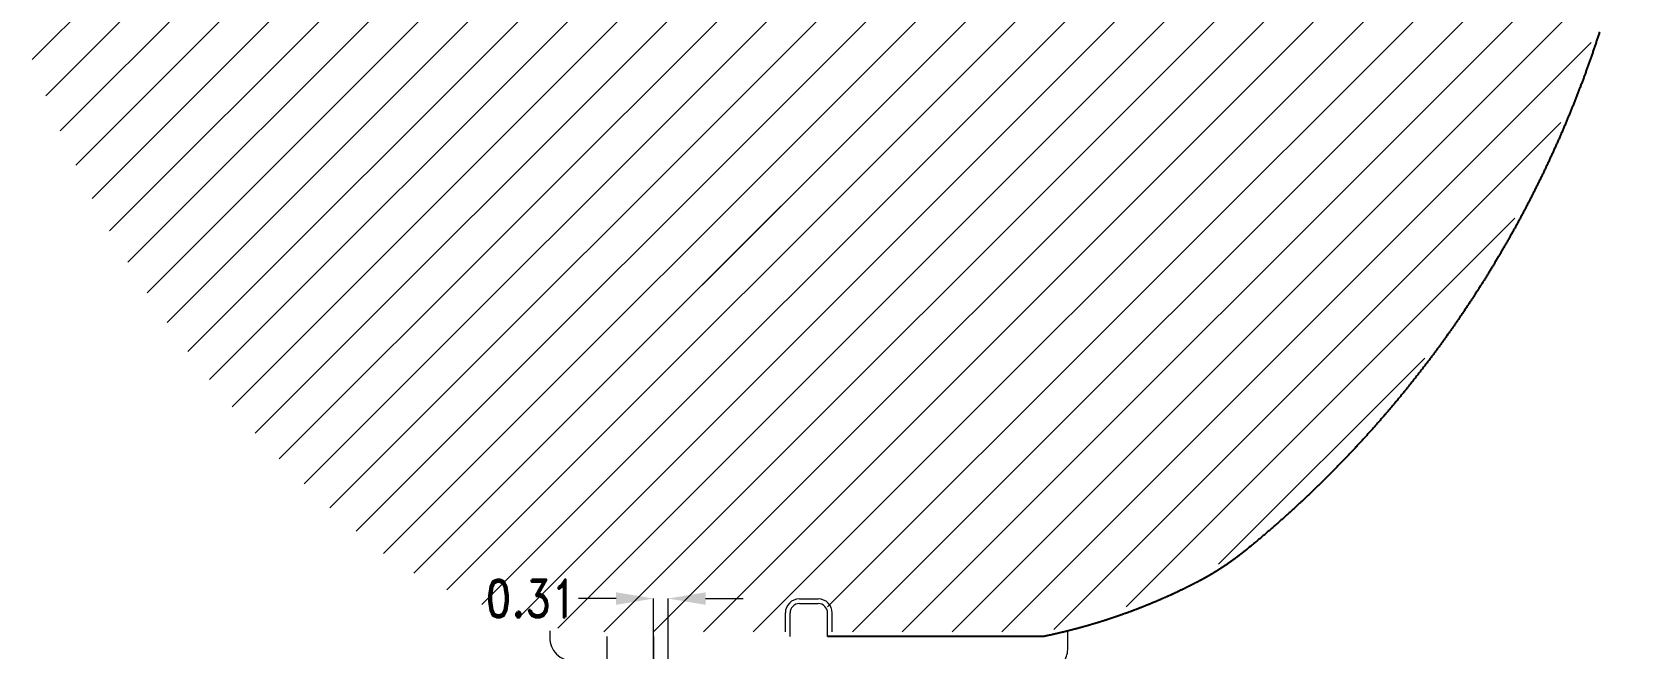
# Model space of a CAD drawing. Header units: millimetres. Extents: x 1292 to 2149, y -137 to 277.
# Drawn here: x 1407.67 to 1442.12, y 211.41 to 224.56 of the extents above; entities that cross this region are included whole.
import ezdxf

# ---------------------------------------------------------------- set-up
doc = ezdxf.new("R2010")
doc.units = ezdxf.units.MM
doc.header["$LTSCALE"] = 0.5
doc.layers.get('0').update_dxf_attribs({"lineweight": 5})
doc.layers.get('Defpoints').update_dxf_attribs({"lineweight": 5})
for name, color, linetype, lineweight in [('DIM', 3, 'Continuous', 5), ('FPC', 50, 'Continuous', 5), ('POL', 2, 'Continuous', 5)]:
    doc.layers.add(name, color=color, linetype=linetype, lineweight=lineweight)
doc.layers.add('TFT_line.drawing', color=250, linetype='Continuous')
doc.styles.add('RD', font='ROMAND.shx', dxfattribs={"width": 0.8})
doc.dimstyles.new('DIM', dxfattribs={"dimtxt": 0.8, "dimasz": 0.8, "dimexe": 0, "dimexo": 0.5, "dimgap": 0.11, "dimtad": 0, "dimzin": 1, "dimdsep": 46, "dimtxsty": 'RD', "dimcen": 0, "dimclrd": 256, "dimclre": 256, "dimclrt": 256, "dimadec": 0, "dimazin": 0, "dimtm": 1e-09, "dimtfac": 1, "dimtofl": 0, "dimtmove": 0, "dimatfit": 3, "dimfxl": 1, "dimlwe": -1, "dimarcsym": 0})

# ---------------------------------------------------------------- blocks, each defined once
blk = doc.blocks.new('*D20')
at = {"layer": 'Defpoints', "color": 0, "lineweight": 5, "ltscale": 0.5, "transparency": 16777216}
for p in [(1420.917, 212.483), (1420.917, 209.325), (1421.226, 209.325)]:
    blk.add_point(p, dxfattribs=at)
at = {"layer": 'POL', "lineweight": 5, "ltscale": 0.5, "transparency": 16777216}
for p, q in [((1420.117, 212.483), (1419.317, 212.483)), ((1420.917, 209.825), (1420.917, 212.483)), ((1421.226, 209.825), (1421.226, 212.483)), ((1422.026, 212.483), (1422.826, 212.483))]:
    blk.add_line(p, q, dxfattribs=at)
for points in [[(1420.117, 212.617), (1420.117, 212.35), (1420.917, 212.483)], [(1422.026, 212.617), (1422.026, 212.35), (1421.226, 212.483)]]:
    blk.add_solid(points, dxfattribs=at)
at = {"layer": 'POL', "lineweight": 5, "ltscale": 0.5, "transparency": 16777216, "insert": (1418.308, 212.483), "char_height": 0.8, "attachment_point": 5, "style": 'RD'}
blk.add_mtext('0.31', dxfattribs=at)

msp = doc.modelspace()

# ---------------------------------------------------------------- linework, layer by layer
at = {"color": 32, "lineweight": 5}
for p, q in [((1419.918, 211.676), (1419.918, 208.109)), ((1420.917, 211.676), (1420.917, 208.109))]:
    msp.add_line(p, q, dxfattribs=at)
at = {"layer": 'DIM', "color": 8}
for p, q in [((1407.668, 223.983), (1431.69, 248.005)), ((1407.956, 223.21), (1432.404, 247.658)), ((1408.266, 222.459), (1433.092, 247.285)), ((1408.596, 221.729), (1433.755, 246.888)), ((1408.947, 221.02), (1434.394, 246.466)), ((1409.318, 220.33), (1435.01, 246.021)), ((1409.708, 219.659), (1435.603, 245.553)), ((1410.116, 219.006), (1436.173, 245.063)), ((1410.542, 218.372), (1436.721, 244.55)), ((1410.986, 217.755), (1437.247, 244.016)), ((1411.448, 217.156), (1437.75, 243.458)), ((1411.927, 216.575), (1438.231, 242.879)), ((1412.423, 216.01), (1438.69, 242.276)), ((1412.936, 215.462), (1439.125, 241.651)), ((1413.466, 214.932), (1439.536, 241.002)), ((1414.013, 214.418), (1439.924, 240.329)), ((1414.577, 213.922), (1440.286, 239.63)), ((1415.161, 213.445), (1440.622, 238.906)), ((1415.803, 213.026), (1440.93, 238.153)), ((1416.508, 212.67), (1441.21, 237.372)), ((1419.211, 216.434), (1439.478, 236.701)), ((1417.254, 212.355), (1441.457, 236.559)), ((1418.041, 212.082), (1441.672, 235.713)), ((1418.873, 211.853), (1441.849, 234.83)), ((1419.856, 211.776), (1441.986, 233.906)), ((1420.917, 211.776), (1442.077, 232.936)), ((1421.978, 211.776), (1442.116, 231.915)), ((1423.038, 211.776), (1442.098, 230.836)), ((1424.629, 212.306), (1442.026, 229.703)), ((1425.16, 211.776), (1441.888, 228.505)), ((1426.22, 211.776), (1441.673, 227.228)), ((1427.281, 211.776), (1441.358, 225.853)), ((1428.342, 211.776), (1440.91, 224.344)), ((1429.449, 211.823), (1440.266, 222.64))]:
    msp.add_line(p, q, dxfattribs=at)
at = {"layer": 'DIM', "color": 8, "linetype": 'Continuous'}
for p, q in [((1430.997, 212.31), (1439.283, 220.596)), ((1432.962, 213.214), (1437.362, 217.614)), ((1424.027, 212.476), (1424.427, 212.476)), ((1423.727, 211.776), (1423.727, 212.176)), ((1424.727, 211.776), (1424.727, 212.176))]:
    msp.add_line(p, q, dxfattribs=at)
at = {"layer": 'DIM', "color": 0, "linetype": 'Continuous'}
for p, q in [((1424.027, 212.376), (1424.427, 212.376)), ((1423.827, 211.676), (1423.827, 212.176)), ((1424.627, 211.676), (1424.627, 212.176))]:
    msp.add_line(p, q, dxfattribs=at)
at = {"layer": 'DIM', "color": 8, "linetype": 'Continuous'}
for centre, start, end in [((1424.027, 212.176), 90, 180), ((1424.427, 212.176), 0, 90)]:
    msp.add_arc(centre, 0.3, start, end, dxfattribs=at)
at = {"layer": 'DIM', "color": 0, "linetype": 'Continuous'}
for centre, start, end in [((1424.027, 212.176), 90, 180), ((1424.427, 212.176), 0, 90)]:
    msp.add_arc(centre, 0.2, start, end, dxfattribs=at)
at = {"layer": 'FPC', "color": 2, "lineweight": 5}
for points in [[(1418.702, 211.792), (1418.702, 211.652, 0.414214), (1419.202, 211.152), (1419.508, 211.152, -0.198912), (1419.861, 211.005), (1421.139, 209.728, -0.198912), (1421.226, 209.516), (1421.226, 209.134, -0.414214), (1420.726, 208.634), (1419.219, 208.634, 0.414214), (1418.219, 207.634)], [(1432.236, 184.287), (1432.236, 193.487, -0.414214), (1434.236, 195.487), (1438.936, 195.487, 0.414214), (1439.436, 195.987), (1439.436, 201.387, 0.414214), (1438.936, 201.887), (1434.236, 201.887, -0.414214), (1432.236, 203.887), (1432.236, 207.634, 0.414214), (1431.236, 208.634), (1429.753, 208.632, -0.414485), (1429.252, 209.132), (1429.252, 210.541, -0.261969), (1429.493, 210.968, 0.121498), (1429.675, 211.152, 0.136138), (1429.752, 211.43), (1429.752, 211.792)]]:
    msp.add_lwpolyline(points, format="xyb", dxfattribs=at)
at = {"layer": 'TFT_line.drawing', "color": 0}
msp.add_lwpolyline([(1441.09, 224.575), (1441.084, 224.555), (1441.078, 224.536), (1441.072, 224.517), (1441.065, 224.497), (1441.059, 224.478), (1441.053, 224.458), (1441.046, 224.439), (1441.04, 224.42), (1441.034, 224.4), (1441.027, 224.381), (1441.021, 224.362), (1441.014, 224.342), (1441.008, 224.323), (1441.002, 224.304), (1440.995, 224.285), (1440.989, 224.265), (1440.982, 224.246), (1440.976, 224.227), (1440.969, 224.207), (1440.963, 224.188), (1440.949, 224.15), (1440.943, 224.13), (1440.936, 224.111), (1440.93, 224.092), (1440.923, 224.073), (1440.916, 224.053), (1440.91, 224.034), (1440.903, 224.015), (1440.896, 223.996), (1440.889, 223.976), (1440.883, 223.957), (1440.876, 223.938), (1440.869, 223.919), (1440.862, 223.9), (1440.856, 223.88), (1440.849, 223.861), (1440.842, 223.842), (1440.835, 223.823), (1440.828, 223.804), (1440.821, 223.785), (1440.814, 223.765), (1440.807, 223.746), (1440.8, 223.727), (1440.794, 223.708), (1440.787, 223.689), (1440.78, 223.67), (1440.773, 223.651), (1440.766, 223.632), (1440.758, 223.613), (1440.751, 223.593), (1440.744, 223.574), (1440.737, 223.555), (1440.73, 223.536), (1440.723, 223.517), (1440.716, 223.498), (1440.709, 223.479), (1440.702, 223.46), (1440.694, 223.441), (1440.687, 223.422), (1440.68, 223.403), (1440.673, 223.384), (1440.665, 223.365), (1440.658, 223.346), (1440.651, 223.327), (1440.643, 223.308), (1440.636, 223.289), (1440.629, 223.27), (1440.621, 223.251), (1440.614, 223.232), (1440.607, 223.213), (1440.599, 223.194), (1440.592, 223.175), (1440.584, 223.156), (1440.577, 223.137), (1440.57, 223.118), (1440.562, 223.099), (1440.555, 223.08), (1440.547, 223.061), (1440.539, 223.042), (1440.532, 223.023), (1440.524, 223.005), (1440.517, 222.986), (1440.509, 222.967), (1440.502, 222.948), (1440.494, 222.929), (1440.486, 222.91), (1440.479, 222.891), (1440.471, 222.872), (1440.463, 222.854), (1440.455, 222.835), (1440.448, 222.816), (1440.44, 222.797), (1440.432, 222.778), (1440.424, 222.759), (1440.417, 222.741), (1440.409, 222.722), (1440.401, 222.703), (1440.393, 222.684), (1440.385, 222.666), (1440.377, 222.647), (1440.37, 222.628), (1440.362, 222.609), (1440.354, 222.59), (1440.346, 222.572), (1440.338, 222.553), (1440.33, 222.534), (1440.322, 222.516), (1440.314, 222.497), (1440.306, 222.478), (1440.298, 222.459), (1440.29, 222.441), (1440.282, 222.422), (1440.274, 222.403), (1440.265, 222.385), (1440.257, 222.366), (1440.249, 222.347), (1440.241, 222.329), (1440.233, 222.31), (1440.225, 222.291), (1440.216, 222.273), (1440.208, 222.254), (1440.2, 222.236), (1440.192, 222.217), (1440.183, 222.198), (1440.175, 222.18), (1440.167, 222.161), (1440.159, 222.143), (1440.15, 222.124), (1440.142, 222.105), (1440.134, 222.087), (1440.125, 222.068), (1440.117, 222.05), (1440.108, 222.031), (1440.1, 222.013), (1440.091, 221.994), (1440.083, 221.976), (1440.075, 221.957), (1440.066, 221.939), (1440.058, 221.92), (1440.049, 221.902), (1440.04, 221.883), (1440.032, 221.865), (1440.023, 221.846), (1440.015, 221.828), (1440.006, 221.809), (1439.998, 221.791), (1439.989, 221.772), (1439.98, 221.754), (1439.972, 221.736), (1439.963, 221.717), (1439.954, 221.699), (1439.946, 221.68), (1439.937, 221.662), (1439.928, 221.644), (1439.919, 221.625), (1439.911, 221.607), (1439.902, 221.588), (1439.893, 221.57), (1439.884, 221.552), (1439.875, 221.534), (1439.866, 221.515), (1439.857, 221.497), (1439.849, 221.478), (1439.84, 221.46), (1439.831, 221.442), (1439.822, 221.424), (1439.813, 221.405), (1439.804, 221.387), (1439.795, 221.369), (1439.786, 221.351), (1439.777, 221.332), (1439.768, 221.314), (1439.759, 221.296), (1439.75, 221.278), (1439.741, 221.259), (1439.732, 221.241), (1439.722, 221.223), (1439.713, 221.205), (1439.704, 221.187), (1439.695, 221.168), (1439.686, 221.15), (1439.677, 221.132), (1439.668, 221.114), (1439.658, 221.096), (1439.649, 221.078), (1439.64, 221.059), (1439.631, 221.041), (1439.621, 221.023), (1439.612, 221.005), (1439.603, 220.987), (1439.593, 220.969), (1439.584, 220.951), (1439.575, 220.933), (1439.565, 220.915), (1439.556, 220.897), (1439.546, 220.879), (1439.537, 220.86), (1439.528, 220.842), (1439.518, 220.824), (1439.509, 220.806), (1439.499, 220.788), (1439.49, 220.77), (1439.48, 220.752), (1439.471, 220.734), (1439.461, 220.716), (1439.452, 220.698), (1439.442, 220.68), (1439.432, 220.663), (1439.423, 220.644), (1439.413, 220.627), (1439.403, 220.609), (1439.394, 220.591), (1439.384, 220.573), (1439.374, 220.555), (1439.365, 220.537), (1439.355, 220.519), (1439.345, 220.501), (1439.336, 220.483), (1439.326, 220.465), (1439.316, 220.448), (1439.306, 220.43), (1439.296, 220.412), (1439.287, 220.394), (1439.277, 220.376), (1439.267, 220.359), (1439.257, 220.341), (1439.247, 220.323), (1439.237, 220.305), (1439.227, 220.287), (1439.217, 220.27), (1439.207, 220.252), (1439.197, 220.234), (1439.187, 220.216), (1439.177, 220.199), (1439.167, 220.181), (1439.157, 220.163), (1439.147, 220.145), (1439.137, 220.128), (1439.127, 220.11), (1439.117, 220.092), (1439.107, 220.075), (1439.097, 220.057), (1439.087, 220.039), (1439.077, 220.022), (1439.066, 220.004), (1439.056, 219.986), (1439.046, 219.969), (1439.036, 219.951), (1439.026, 219.934), (1439.015, 219.916), (1439.005, 219.898), (1438.995, 219.881), (1438.985, 219.863), (1438.974, 219.846), (1438.964, 219.828), (1438.954, 219.811), (1438.943, 219.793), (1438.933, 219.776), (1438.923, 219.758), (1438.912, 219.741), (1438.902, 219.723), (1438.891, 219.706), (1438.881, 219.688), (1438.871, 219.671), (1438.86, 219.653), (1438.85, 219.636), (1438.839, 219.618), (1438.829, 219.601), (1438.818, 219.583), (1438.807, 219.566), (1438.797, 219.549), (1438.786, 219.531), (1438.776, 219.514), (1438.765, 219.496), (1438.755, 219.479), (1438.744, 219.462), (1438.733, 219.444), (1438.723, 219.427), (1438.712, 219.41), (1438.701, 219.392), (1438.691, 219.375), (1438.68, 219.358), (1438.669, 219.34), (1438.658, 219.323), (1438.648, 219.306), (1438.637, 219.289), (1438.626, 219.271), (1438.615, 219.254), (1438.604, 219.237), (1438.593, 219.22), (1438.583, 219.202), (1438.572, 219.185), (1438.561, 219.168), (1438.55, 219.151), (1438.539, 219.134), (1438.528, 219.116), (1438.517, 219.099), (1438.506, 219.082), (1438.495, 219.065), (1438.484, 219.048), (1438.473, 219.031), (1438.462, 219.014), (1438.451, 218.996), (1438.44, 218.979), (1438.429, 218.962), (1438.418, 218.945), (1438.407, 218.928), (1438.396, 218.911), (1438.385, 218.894), (1438.374, 218.877), (1438.362, 218.86), (1438.351, 218.843), (1438.34, 218.826), (1438.329, 218.809), (1438.318, 218.792), (1438.306, 218.775), (1438.295, 218.758), (1438.284, 218.741), (1438.273, 218.724), (1438.261, 218.707), (1438.25, 218.69), (1438.239, 218.673), (1438.227, 218.656), (1438.205, 218.623), (1438.193, 218.606), (1438.182, 218.589), (1438.171, 218.572), (1438.159, 218.555), (1438.148, 218.538), (1438.136, 218.521), (1438.125, 218.505), (1438.113, 218.488), (1438.102, 218.471), (1438.09, 218.454), (1438.079, 218.437), (1438.067, 218.421), (1438.056, 218.404), (1438.044, 218.387), (1438.033, 218.37), (1438.021, 218.354), (1438.009, 218.337), (1437.998, 218.32), (1437.986, 218.303), (1437.975, 218.287), (1437.963, 218.27), (1437.951, 218.253), (1437.939, 218.237), (1437.928, 218.22), (1437.916, 218.203), (1437.904, 218.187), (1437.893, 218.17), (1437.881, 218.154), (1437.869, 218.137), (1437.857, 218.12), (1437.834, 218.087), (1437.822, 218.071), (1437.81, 218.054), (1437.798, 218.037), (1437.786, 218.021), (1437.774, 218.004), (1437.762, 217.988), (1437.75, 217.971), (1437.739, 217.955), (1437.727, 217.938), (1437.715, 217.922), (1437.703, 217.905), (1437.691, 217.889), (1437.679, 217.873), (1437.667, 217.856), (1437.655, 217.84), (1437.643, 217.823), (1437.63, 217.807), (1437.618, 217.791), (1437.606, 217.774), (1437.594, 217.758), (1437.582, 217.741), (1437.57, 217.725), (1437.558, 217.709), (1437.546, 217.692), (1437.533, 217.676), (1437.521, 217.66), (1437.509, 217.644), (1437.497, 217.627), (1437.485, 217.611), (1437.472, 217.595), (1437.46, 217.578), (1437.448, 217.562), (1437.436, 217.546), (1437.423, 217.53), (1437.411, 217.514), (1437.399, 217.497), (1437.386, 217.481), (1437.374, 217.465), (1437.362, 217.449), (1437.349, 217.433), (1437.337, 217.417), (1437.324, 217.4), (1437.312, 217.384), (1437.299, 217.368), (1437.287, 217.352), (1437.275, 217.336), (1437.262, 217.32), (1437.25, 217.304), (1437.237, 217.288), (1437.225, 217.272), (1437.212, 217.256), (1437.199, 217.24), (1437.187, 217.224), (1437.174, 217.208), (1437.162, 217.192), (1437.149, 217.176), (1437.136, 217.16), (1437.124, 217.144), (1437.111, 217.128), (1437.099, 217.112), (1437.086, 217.096), (1437.073, 217.08), (1437.048, 217.048), (1437.035, 217.032), (1437.022, 217.016), (1437.009, 217.001), (1436.997, 216.985), (1436.984, 216.969), (1436.971, 216.953), (1436.945, 216.921), (1436.933, 216.906), (1436.92, 216.89), (1436.907, 216.874), (1436.894, 216.858), (1436.881, 216.842), (1436.868, 216.827), (1436.855, 216.811), (1436.842, 216.795), (1436.829, 216.78), (1436.816, 216.764), (1436.803, 216.748), (1436.79, 216.733), (1436.778, 216.717), (1436.764, 216.701), (1436.751, 216.686), (1436.725, 216.654), (1436.712, 216.639), (1436.699, 216.623), (1436.686, 216.608), (1436.673, 216.592), (1436.66, 216.576), (1436.647, 216.561), (1436.634, 216.545), (1436.62, 216.53), (1436.607, 216.514), (1436.594, 216.499), (1436.581, 216.483), (1436.568, 216.468), (1436.554, 216.452), (1436.541, 216.437), (1436.528, 216.421), (1436.515, 216.406), (1436.488, 216.375), (1436.475, 216.36), (1436.461, 216.344), (1436.448, 216.329), (1436.435, 216.314), (1436.421, 216.298), (1436.408, 216.283), (1436.394, 216.268), (1436.381, 216.252), (1436.368, 216.237), (1436.354, 216.222), (1436.341, 216.206), (1436.327, 216.191), (1436.314, 216.176), (1436.3, 216.161), (1436.287, 216.145), (1436.273, 216.13), (1436.26, 216.115), (1436.246, 216.1), (1436.233, 216.085), (1436.219, 216.069), (1436.206, 216.054), (1436.192, 216.039), (1436.178, 216.024), (1436.165, 216.009), (1436.151, 215.994), (1436.137, 215.979), (1436.124, 215.963), (1436.11, 215.948), (1436.097, 215.933), (1436.083, 215.918), (1436.069, 215.903), (1436.055, 215.888), (1436.042, 215.873), (1436.028, 215.858), (1436.014, 215.843), (1436, 215.828), (1435.987, 215.813), (1435.973, 215.798), (1435.959, 215.783), (1435.945, 215.768), (1435.931, 215.753), (1435.917, 215.738), (1435.904, 215.723), (1435.89, 215.709), (1435.876, 215.694), (1435.862, 215.679), (1435.848, 215.664), (1435.834, 215.649), (1435.82, 215.634), (1435.806, 215.619), (1435.792, 215.605), (1435.778, 215.59), (1435.764, 215.575), (1435.75, 215.56), (1435.736, 215.545), (1435.722, 215.531), (1435.708, 215.516), (1435.694, 215.501), (1435.68, 215.487), (1435.666, 215.472), (1435.652, 215.457), (1435.638, 215.443), (1435.624, 215.428), (1435.609, 215.413), (1435.595, 215.399), (1435.581, 215.384), (1435.567, 215.369), (1435.553, 215.355), (1435.539, 215.34), (1435.524, 215.326), (1435.51, 215.311), (1435.496, 215.296), (1435.482, 215.282), (1435.467, 215.267), (1435.453, 215.253), (1435.439, 215.238), (1435.425, 215.224), (1435.41, 215.209), (1435.396, 215.195), (1435.382, 215.18), (1435.367, 215.166), (1435.353, 215.152), (1435.339, 215.137), (1435.324, 215.123), (1435.31, 215.108), (1435.295, 215.094), (1435.281, 215.08), (1435.267, 215.065), (1435.252, 215.051), (1435.238, 215.037), (1435.223, 215.022), (1435.209, 215.008), (1435.194, 214.994), (1435.18, 214.979), (1435.165, 214.965), (1435.151, 214.951), (1435.136, 214.937), (1435.122, 214.922), (1435.107, 214.908), (1435.092, 214.894), (1435.078, 214.88), (1435.063, 214.866), (1435.049, 214.851), (1435.034, 214.837), (1435.019, 214.823), (1435.005, 214.809), (1434.99, 214.795), (1434.975, 214.781), (1434.961, 214.767), (1434.946, 214.752), (1434.916, 214.724), (1434.902, 214.71), (1434.887, 214.696), (1434.872, 214.682), (1434.857, 214.668), (1434.843, 214.654), (1434.828, 214.64), (1434.813, 214.626), (1434.798, 214.612), (1434.783, 214.598), (1434.769, 214.585), (1434.754, 214.571), (1434.739, 214.557), (1434.724, 214.543), (1434.709, 214.529), (1434.694, 214.515), (1434.679, 214.501), (1434.664, 214.487), (1434.649, 214.474), (1434.634, 214.46), (1434.619, 214.446), (1434.604, 214.432), (1434.589, 214.418), (1434.574, 214.405), (1434.559, 214.391), (1434.529, 214.363), (1434.514, 214.35), (1434.499, 214.336), (1434.484, 214.322), (1434.469, 214.309), (1434.454, 214.295), (1434.439, 214.281), (1434.424, 214.268), (1434.409, 214.254), (1434.393, 214.241), (1434.378, 214.227), (1434.363, 214.213), (1434.348, 214.2), (1434.333, 214.186), (1434.318, 214.173), (1434.302, 214.159), (1434.287, 214.146), (1434.272, 214.132), (1434.257, 214.119), (1434.241, 214.105), (1434.226, 214.092), (1434.211, 214.078), (1434.195, 214.065), (1434.18, 214.052), (1434.165, 214.038), (1434.149, 214.025), (1434.134, 214.011), (1434.119, 213.998), (1434.103, 213.985), (1434.088, 213.971), (1434.073, 213.958), (1434.057, 213.945), (1434.042, 213.931), (1434.026, 213.918), (1434.011, 213.905), (1433.996, 213.892), (1433.98, 213.878), (1433.965, 213.865), (1433.949, 213.852), (1433.934, 213.839), (1433.918, 213.825), (1433.903, 213.812), (1433.887, 213.799), (1433.872, 213.786), (1433.856, 213.773), (1433.84, 213.76), (1433.825, 213.747), (1433.809, 213.733), (1433.794, 213.72), (1433.778, 213.707), (1433.762, 213.694), (1433.747, 213.681), (1433.731, 213.668), (1433.716, 213.655), (1433.7, 213.642), (1433.684, 213.629), (1433.668, 213.616), (1433.653, 213.603), (1433.621, 213.577), (1433.606, 213.564), (1433.59, 213.552), (1433.574, 213.539), (1433.558, 213.526), (1433.557, 213.524), (1433.556, 213.524), (1433.553, 213.521), (1433.552, 213.52), (1433.551, 213.519), (1433.55, 213.519), (1433.547, 213.516), (1433.546, 213.516), (1433.537, 213.508), (1433.536, 213.507), (1433.533, 213.505), (1433.532, 213.504), (1433.53, 213.503), (1433.529, 213.502), (1433.528, 213.501), (1433.527, 213.5), (1433.526, 213.5), (1433.524, 213.498), (1433.523, 213.497), (1433.521, 213.496), (1433.52, 213.495), (1433.52, 213.494), (1433.518, 213.493), (1433.518, 213.493), (1433.517, 213.492), (1433.515, 213.491), (1433.515, 213.49), (1433.514, 213.489), (1433.513, 213.489), (1433.512, 213.488), (1433.511, 213.487), (1433.51, 213.486), (1433.508, 213.485), (1433.508, 213.485), (1433.507, 213.484), (1433.506, 213.483), (1433.504, 213.482), (1433.503, 213.481), (1433.501, 213.479), (1433.5, 213.478), (1433.499, 213.478), (1433.498, 213.477), (1433.497, 213.476), (1433.495, 213.475), (1433.494, 213.474), (1433.49, 213.471), (1433.489, 213.47), (1433.483, 213.465), (1433.482, 213.464), (1433.479, 213.462), (1433.478, 213.461), (1433.475, 213.459), (1433.474, 213.458), (1433.472, 213.457), (1433.471, 213.456), (1433.47, 213.455), (1433.469, 213.454), (1433.469, 213.454), (1433.467, 213.453), (1433.467, 213.452), (1433.466, 213.451), (1433.464, 213.45), (1433.463, 213.45), (1433.463, 213.449), (1433.462, 213.448), (1433.46, 213.447), (1433.459, 213.447), (1433.459, 213.446), (1433.457, 213.445), (1433.456, 213.444), (1433.456, 213.444), (1433.455, 213.443), (1433.453, 213.442), (1433.453, 213.442), (1433.452, 213.441), (1433.45, 213.44), (1433.449, 213.439), (1433.448, 213.438), (1433.448, 213.437), (1433.447, 213.437), (1433.446, 213.436), (1433.445, 213.435), (1433.444, 213.434), (1433.442, 213.433), (1433.441, 213.432), (1433.44, 213.431), (1433.439, 213.431), (1433.437, 213.429), (1433.436, 213.428), (1433.434, 213.427), (1433.433, 213.426), (1433.43, 213.424), (1433.429, 213.423), (1433.427, 213.421), (1433.426, 213.42), (1433.425, 213.42), (1433.424, 213.419), (1433.423, 213.418), (1433.422, 213.417), (1433.421, 213.417), (1433.42, 213.416), (1433.418, 213.414), (1433.417, 213.414), (1433.416, 213.413), (1433.415, 213.412), (1433.414, 213.411), (1433.412, 213.41), (1433.411, 213.409), (1433.41, 213.408), (1433.409, 213.408), (1433.407, 213.406), (1433.406, 213.405), (1433.404, 213.403), (1433.403, 213.403), (1433.402, 213.402), (1433.399, 213.4), (1433.398, 213.399), (1433.397, 213.399), (1433.395, 213.397), (1433.394, 213.396), (1433.392, 213.395), (1433.391, 213.394), (1433.389, 213.392), (1433.388, 213.392), (1433.387, 213.391), (1433.386, 213.39), (1433.385, 213.389), (1433.384, 213.389), (1433.383, 213.388), (1433.382, 213.387), (1433.381, 213.386), (1433.38, 213.386), (1433.379, 213.385), (1433.378, 213.384), (1433.377, 213.383), (1433.376, 213.383), (1433.375, 213.382), (1433.374, 213.381), (1433.373, 213.38), (1433.372, 213.379), (1433.371, 213.379), (1433.37, 213.378), (1433.369, 213.377), (1433.368, 213.376), (1433.367, 213.376), (1433.366, 213.375), (1433.365, 213.374), (1433.364, 213.373), (1433.363, 213.373), (1433.362, 213.372), (1433.361, 213.371), (1433.36, 213.37), (1433.359, 213.37), (1433.358, 213.369), (1433.357, 213.368), (1433.356, 213.367), (1433.355, 213.367), (1433.352, 213.365), (1433.351, 213.364), (1433.346, 213.36), (1433.345, 213.359), (1433.338, 213.354), (1433.337, 213.353), (1433.335, 213.352), (1433.334, 213.351), (1433.333, 213.35), (1433.332, 213.349), (1433.329, 213.347), (1433.328, 213.346), (1433.326, 213.345), (1433.325, 213.344), (1433.324, 213.344), (1433.323, 213.343), (1433.322, 213.342), (1433.321, 213.341), (1433.32, 213.34), (1433.319, 213.34), (1433.318, 213.339), (1433.317, 213.338), (1433.316, 213.337), (1433.315, 213.337), (1433.314, 213.336), (1433.313, 213.335), (1433.312, 213.335), (1433.311, 213.334), (1433.31, 213.333), (1433.308, 213.332), (1433.307, 213.331), (1433.305, 213.33), (1433.305, 213.33), (1433.304, 213.329), (1433.302, 213.328), (1433.302, 213.327), (1433.301, 213.326), (1433.3, 213.326), (1433.299, 213.325), (1433.296, 213.323), (1433.295, 213.322), (1433.294, 213.321), (1433.293, 213.321), (1433.29, 213.318), (1433.289, 213.318), (1433.287, 213.316), (1433.286, 213.316), (1433.279, 213.311), (1433.278, 213.31), (1433.275, 213.308), (1433.274, 213.307), (1433.272, 213.306), (1433.271, 213.305), (1433.27, 213.304), (1433.269, 213.303), (1433.267, 213.302), (1433.266, 213.301), (1433.265, 213.301), (1433.264, 213.3), (1433.263, 213.299), (1433.261, 213.298), (1433.26, 213.297), (1433.259, 213.296), (1433.258, 213.296), (1433.257, 213.294), (1433.256, 213.294), (1433.255, 213.294), (1433.254, 213.292), (1433.253, 213.292), (1433.252, 213.291), (1433.251, 213.29), (1433.249, 213.289), (1433.248, 213.288), (1433.247, 213.288), (1433.246, 213.287), (1433.245, 213.286), (1433.244, 213.285), (1433.243, 213.285), (1433.242, 213.284), (1433.241, 213.283), (1433.239, 213.282), (1433.238, 213.281), (1433.237, 213.28), (1433.236, 213.28), (1433.234, 213.278), (1433.232, 213.277), (1433.231, 213.276), (1433.231, 213.276), (1433.23, 213.275), (1433.227, 213.273), (1433.226, 213.273), (1433.226, 213.272), (1433.224, 213.271), (1433.223, 213.271), (1433.221, 213.269), (1433.22, 213.269), (1433.218, 213.267), (1433.217, 213.266), (1433.216, 213.266), (1433.215, 213.265), (1433.214, 213.264), (1433.213, 213.263), (1433.212, 213.263), (1433.211, 213.262), (1433.21, 213.261), (1433.208, 213.26), (1433.207, 213.259), (1433.205, 213.258), (1433.204, 213.257), (1433.201, 213.255), (1433.2, 213.254), (1433.197, 213.252), (1433.196, 213.252), (1433.194, 213.25), (1433.193, 213.249), (1433.191, 213.248), (1433.188, 213.246), (1433.187, 213.245), (1433.185, 213.244), (1433.184, 213.243), (1433.182, 213.242), (1433.181, 213.241), (1433.18, 213.241), (1433.179, 213.24), (1433.178, 213.239), (1433.177, 213.238), (1433.176, 213.238), (1433.175, 213.237), (1433.174, 213.236), (1433.173, 213.236), (1433.172, 213.235), (1433.171, 213.234), (1433.17, 213.234), (1433.169, 213.233), (1433.168, 213.232), (1433.167, 213.231), (1433.166, 213.231), (1433.165, 213.23), (1433.164, 213.229), (1433.162, 213.228), (1433.162, 213.228), (1433.161, 213.227), (1433.159, 213.226), (1433.159, 213.226), (1433.157, 213.225), (1433.156, 213.224), (1433.155, 213.223), (1433.154, 213.223), (1433.154, 213.222), (1433.152, 213.221), (1433.149, 213.219), (1433.149, 213.219), (1433.147, 213.218), (1433.13, 213.206), (1433.129, 213.206), (1433.125, 213.203), (1433.124, 213.202), (1433.123, 213.201), (1433.122, 213.201), (1433.121, 213.2), (1433.119, 213.198), (1433.118, 213.198), (1433.117, 213.197), (1433.116, 213.196), (1433.115, 213.196), (1433.114, 213.195), (1433.113, 213.195), (1433.112, 213.194), (1433.111, 213.193), (1433.11, 213.192), (1433.109, 213.192), (1433.107, 213.191), (1433.107, 213.19), (1433.106, 213.19), (1433.104, 213.189), (1433.104, 213.188), (1433.103, 213.188), (1433.101, 213.187), (1433.1, 213.186), (1433.1, 213.185), (1433.099, 213.185), (1433.097, 213.184), (1433.095, 213.182), (1433.094, 213.182), (1433.093, 213.181), (1433.092, 213.18), (1433.091, 213.18), (1433.09, 213.179), (1433.088, 213.178), (1433.087, 213.177), (1433.085, 213.176), (1433.084, 213.175), (1433.081, 213.173), (1433.08, 213.172), (1433.078, 213.171), (1433.077, 213.17), (1433.076, 213.17), (1433.074, 213.169), (1433.073, 213.168), (1433.071, 213.166), (1433.07, 213.166), (1433.069, 213.165), (1433.068, 213.164), (1433.068, 213.164), (1433.066, 213.163), (1433.065, 213.162), (1433.064, 213.162), (1433.063, 213.161), (1433.062, 213.16), (1433.061, 213.16), (1433.06, 213.159), (1433.058, 213.158), (1433.057, 213.157), (1433.055, 213.156), (1433.055, 213.156), (1433.054, 213.155), (1433.052, 213.154), (1433.051, 213.153), (1433.048, 213.151), (1433.047, 213.15), (1433.047, 213.15), (1433.046, 213.15), (1433.043, 213.148), (1433.042, 213.147), (1433.04, 213.146), (1433.039, 213.145), (1433.037, 213.144), (1433.036, 213.143), (1433.034, 213.142), (1433.033, 213.141), (1433.031, 213.14), (1433.03, 213.139), (1433.03, 213.139), (1433.029, 213.138), (1433.028, 213.138), (1433.026, 213.137), (1433.025, 213.136), (1433.024, 213.136), (1433.023, 213.135), (1433.022, 213.134), (1433.021, 213.134), (1433.02, 213.133), (1433.019, 213.132), (1433.018, 213.132), (1433.017, 213.131), (1433.016, 213.13), (1433.014, 213.129), (1433.014, 213.129), (1433.013, 213.128), (1433.011, 213.127), (1433.011, 213.127), (1433.009, 213.126), (1433.008, 213.125), (1433.008, 213.125), (1433.007, 213.124), (1433.005, 213.123), (1433.003, 213.122), (1433.002, 213.121), (1432.998, 213.119), (1432.997, 213.118), (1432.989, 213.113), (1432.988, 213.112), (1432.981, 213.108), (1432.98, 213.107), (1432.979, 213.106), (1432.978, 213.105), (1432.975, 213.104), (1432.974, 213.103), (1432.971, 213.101), (1432.97, 213.101), (1432.968, 213.1), (1432.967, 213.099), (1432.966, 213.098), (1432.965, 213.097), (1432.964, 213.097), (1432.963, 213.096), (1432.962, 213.095), (1432.961, 213.095), (1432.96, 213.094), (1432.959, 213.094), (1432.958, 213.093), (1432.956, 213.092), (1432.955, 213.091), (1432.953, 213.09), (1432.953, 213.09), (1432.952, 213.089), (1432.95, 213.088), (1432.949, 213.087), (1432.948, 213.087), (1432.947, 213.086), (1432.946, 213.085), (1432.945, 213.085), (1432.944, 213.084), (1432.943, 213.083), (1432.942, 213.083), (1432.941, 213.082), (1432.94, 213.081), (1432.939, 213.081), (1432.938, 213.08), (1432.936, 213.079), (1432.935, 213.078), (1432.932, 213.077), (1432.931, 213.076), (1432.929, 213.075), (1432.928, 213.074), (1432.927, 213.073), (1432.926, 213.073), (1432.925, 213.072), (1432.923, 213.071), (1432.922, 213.071), (1432.921, 213.07), (1432.92, 213.069), (1432.917, 213.067), (1432.916, 213.067), (1432.915, 213.066), (1432.914, 213.065), (1432.913, 213.065), (1432.912, 213.064), (1432.911, 213.064), (1432.91, 213.063), (1432.909, 213.062), (1432.907, 213.061), (1432.906, 213.06), (1432.905, 213.06), (1432.904, 213.059), (1432.901, 213.057), (1432.9, 213.056), (1432.896, 213.054), (1432.895, 213.054), (1432.894, 213.053), (1432.889, 213.05), (1432.888, 213.05), (1432.884, 213.047), (1432.883, 213.046), (1432.881, 213.045), (1432.88, 213.044), (1432.879, 213.044), (1432.877, 213.043), (1432.875, 213.042), (1432.874, 213.041), (1432.874, 213.041), (1432.871, 213.039), (1432.87, 213.039), (1432.869, 213.038), (1432.868, 213.037), (1432.866, 213.036), (1432.865, 213.035), (1432.864, 213.035), (1432.863, 213.034), (1432.862, 213.033), (1432.861, 213.033), (1432.86, 213.032), (1432.859, 213.032), (1432.858, 213.031), (1432.856, 213.03), (1432.856, 213.03), (1432.855, 213.029), (1432.852, 213.028), (1432.851, 213.027), (1432.849, 213.026), (1432.848, 213.025), (1432.847, 213.024), (1432.846, 213.024), (1432.845, 213.023), (1432.842, 213.021), (1432.841, 213.02), (1432.836, 213.018), (1432.835, 213.017), (1432.827, 213.012), (1432.826, 213.012), (1432.825, 213.011), (1432.823, 213.01), (1432.822, 213.009), (1432.82, 213.008), (1432.819, 213.007), (1432.817, 213.006), (1432.816, 213.006), (1432.815, 213.005), (1432.814, 213.004), (1432.812, 213.004), (1432.811, 213.003), (1432.81, 213.002), (1432.809, 213.002), (1432.808, 213.001), (1432.807, 213), (1432.806, 213), (1432.805, 212.999), (1432.804, 212.999), (1432.803, 212.998), (1432.801, 212.997), (1432.8, 212.996), (1432.799, 212.995), (1432.797, 212.995), (1432.795, 212.993), (1432.794, 212.993), (1432.794, 212.993), (1432.792, 212.992), (1432.791, 212.991), (1432.789, 212.99), (1432.788, 212.989), (1432.787, 212.988), (1432.785, 212.988), (1432.784, 212.987), (1432.783, 212.987), (1432.781, 212.985), (1432.78, 212.984), (1432.779, 212.984), (1432.778, 212.983), (1432.777, 212.983), (1432.775, 212.982), (1432.774, 212.981), (1432.774, 212.981), (1432.773, 212.98), (1432.771, 212.979), (1432.77, 212.979), (1432.77, 212.978), (1432.768, 212.977), (1432.767, 212.977), (1432.766, 212.976), (1432.765, 212.976), (1432.764, 212.975), (1432.763, 212.975), (1432.762, 212.974), (1432.76, 212.973), (1432.76, 212.973), (1432.759, 212.972), (1432.757, 212.971), (1432.756, 212.971), (1432.755, 212.97), (1432.754, 212.969), (1432.753, 212.969), (1432.752, 212.968), (1432.75, 212.967), (1432.749, 212.967), (1432.748, 212.966), (1432.742, 212.963), (1432.741, 212.962), (1432.732, 212.957), (1432.731, 212.956), (1432.726, 212.953), (1432.725, 212.952), (1432.724, 212.952), (1432.723, 212.951), (1432.721, 212.951), (1432.72, 212.95), (1432.718, 212.949), (1432.717, 212.948), (1432.716, 212.947), (1432.715, 212.947), (1432.713, 212.946), (1432.712, 212.945), (1432.711, 212.945), (1432.709, 212.944), (1432.708, 212.943), (1432.708, 212.943), (1432.706, 212.942), (1432.705, 212.941), (1432.703, 212.94), (1432.702, 212.94), (1432.7, 212.938), (1432.699, 212.938), (1432.697, 212.937), (1432.696, 212.936), (1432.695, 212.936), (1432.694, 212.935), (1432.693, 212.935), (1432.692, 212.934), (1432.691, 212.933), (1432.69, 212.933), (1432.689, 212.932), (1432.688, 212.931), (1432.687, 212.931), (1432.686, 212.93), (1432.684, 212.93), (1432.682, 212.928), (1432.681, 212.928), (1432.68, 212.927), (1432.679, 212.926), (1432.677, 212.925), (1432.676, 212.925), (1432.674, 212.924), (1432.673, 212.923), (1432.673, 212.923), (1432.672, 212.922), (1432.67, 212.921), (1432.669, 212.921), (1432.668, 212.92), (1432.667, 212.92), (1432.665, 212.919), (1432.664, 212.918), (1432.663, 212.917), (1432.661, 212.917), (1432.66, 212.916), (1432.659, 212.916), (1432.658, 212.915), (1432.657, 212.914), (1432.656, 212.914), (1432.655, 212.913), (1432.654, 212.913), (1432.653, 212.912), (1432.65, 212.91), (1432.649, 212.91), (1432.645, 212.908), (1432.644, 212.907), (1432.639, 212.904), (1432.638, 212.904), (1432.632, 212.9), (1432.631, 212.9), (1432.628, 212.898), (1432.627, 212.898), (1432.626, 212.897), (1432.625, 212.897), (1432.623, 212.896), (1432.622, 212.895), (1432.621, 212.894), (1432.62, 212.894), (1432.619, 212.893), (1432.618, 212.893), (1432.616, 212.892), (1432.615, 212.891), (1432.614, 212.891), (1432.613, 212.89), (1432.612, 212.89), (1432.611, 212.889), (1432.61, 212.888), (1432.609, 212.888), (1432.608, 212.887), (1432.607, 212.887), (1432.606, 212.886), (1432.604, 212.885), (1432.603, 212.885), (1432.602, 212.884), (1432.601, 212.883), (1432.6, 212.883), (1432.599, 212.882), (1432.598, 212.882), (1432.596, 212.881), (1432.595, 212.881), (1432.595, 212.88), (1432.594, 212.88), (1432.591, 212.878), (1432.59, 212.878), (1432.589, 212.877), (1432.588, 212.876), (1432.586, 212.875), (1432.585, 212.875), (1432.581, 212.873), (1432.58, 212.872), (1432.578, 212.871), (1432.577, 212.87), (1432.572, 212.868), (1432.571, 212.867), (1432.569, 212.866), (1432.568, 212.866), (1432.566, 212.864), (1432.565, 212.864), (1432.564, 212.863), (1432.562, 212.863), (1432.561, 212.862), (1432.56, 212.862), (1432.559, 212.861), (1432.558, 212.86), (1432.557, 212.86), (1432.555, 212.859), (1432.554, 212.858), (1432.552, 212.857), (1432.55, 212.856), (1432.548, 212.855), (1432.547, 212.855), (1432.543, 212.853), (1432.542, 212.852), (1432.542, 212.852), (1432.541, 212.851), (1432.537, 212.849), (1432.536, 212.849), (1432.531, 212.846), (1432.53, 212.846), (1432.527, 212.844), (1432.526, 212.843), (1432.525, 212.843), (1432.523, 212.842), (1432.523, 212.842), (1432.52, 212.84), (1432.519, 212.84), (1432.517, 212.839), (1432.516, 212.838), (1432.515, 212.838), (1432.514, 212.837), (1432.513, 212.837), (1432.511, 212.836), (1432.511, 212.835), (1432.509, 212.835), (1432.508, 212.834), (1432.507, 212.834), (1432.506, 212.833), (1432.505, 212.832), (1432.503, 212.832), (1432.502, 212.831), (1432.502, 212.831), (1432.5, 212.83), (1432.499, 212.829), (1432.498, 212.829), (1432.497, 212.829), (1432.496, 212.828), (1432.495, 212.827), (1432.493, 212.827), (1432.492, 212.826), (1432.491, 212.825), (1432.49, 212.825), (1432.49, 212.825), (1432.488, 212.824), (1432.487, 212.823), (1432.484, 212.822), (1432.478, 212.819), (1432.475, 212.817), (1432.469, 212.814), (1432.463, 212.811), (1432.46, 212.809), (1432.451, 212.805), (1432.448, 212.803), (1432.442, 212.8), (1432.439, 212.799), (1432.436, 212.797), (1432.433, 212.796), (1432.43, 212.794), (1432.427, 212.793), (1432.424, 212.791), (1432.421, 212.79), (1432.418, 212.788), (1432.409, 212.783), (1432.406, 212.782), (1432.397, 212.777), (1432.394, 212.776), (1432.391, 212.774), (1432.385, 212.771), (1432.382, 212.77), (1432.379, 212.768), (1432.37, 212.764), (1432.367, 212.762), (1432.364, 212.761), (1432.361, 212.759), (1432.358, 212.758), (1432.355, 212.756), (1432.352, 212.755), (1432.349, 212.753), (1432.346, 212.752), (1432.343, 212.75), (1432.34, 212.749), (1432.325, 212.741), (1432.322, 212.74), (1432.319, 212.738), (1432.316, 212.737), (1432.313, 212.735), (1432.31, 212.734), (1432.307, 212.732), (1432.295, 212.726), (1432.292, 212.725), (1432.289, 212.723), (1432.286, 212.722), (1432.28, 212.719), (1432.277, 212.718), (1432.274, 212.716), (1432.268, 212.713), (1432.265, 212.712), (1432.256, 212.707), (1432.253, 212.706), (1432.247, 212.703), (1432.244, 212.701), (1432.238, 212.698), (1432.229, 212.694), (1432.226, 212.692), (1432.223, 212.691), (1432.214, 212.686), (1432.211, 212.685), (1432.208, 212.684), (1432.205, 212.682), (1432.202, 212.681), (1432.199, 212.679), (1432.196, 212.678), (1432.193, 212.676), (1432.19, 212.675), (1432.187, 212.673), (1432.184, 212.672), (1432.181, 212.671), (1432.177, 212.669), (1432.174, 212.668), (1432.168, 212.665), (1432.165, 212.663), (1432.162, 212.662), (1432.159, 212.66), (1432.156, 212.659), (1432.141, 212.652), (1432.138, 212.65), (1432.132, 212.647), (1432.129, 212.646), (1432.126, 212.644), (1432.123, 212.643), (1432.12, 212.642), (1432.117, 212.64), (1432.114, 212.639), (1432.111, 212.637), (1432.108, 212.636), (1432.099, 212.632), (1432.096, 212.63), (1432.093, 212.629), (1432.09, 212.627), (1432.087, 212.626), (1432.084, 212.624), (1432.081, 212.623), (1432.065, 212.616), (1432.062, 212.614), (1432.056, 212.611), (1432.053, 212.61), (1432.05, 212.609), (1432.047, 212.607), (1432.044, 212.606), (1432.041, 212.604), (1432.038, 212.603), (1432.035, 212.602), (1432.032, 212.6), (1432.029, 212.599), (1432.023, 212.596), (1432.02, 212.594), (1432.014, 212.592), (1432.011, 212.59), (1432.008, 212.589), (1432.005, 212.587), (1432.002, 212.586), (1431.999, 212.585), (1431.992, 212.582), (1431.989, 212.58), (1431.986, 212.579), (1431.983, 212.577), (1431.977, 212.575), (1431.974, 212.573), (1431.971, 212.572), (1431.968, 212.571), (1431.965, 212.569), (1431.962, 212.568), (1431.959, 212.566), (1431.956, 212.565), (1431.953, 212.564), (1431.95, 212.562), (1431.947, 212.561), (1431.944, 212.559), (1431.94, 212.558), (1431.937, 212.557), (1431.934, 212.555), (1431.931, 212.554), (1431.928, 212.552), (1431.904, 212.541), (1431.901, 212.54), (1431.898, 212.539), (1431.895, 212.537), (1431.889, 212.534), (1431.886, 212.533), (1431.882, 212.532), (1431.879, 212.53), (1431.876, 212.529), (1431.873, 212.527), (1431.87, 212.526), (1431.867, 212.525), (1431.864, 212.523), (1431.861, 212.522), (1431.858, 212.521), (1431.855, 212.519), (1431.852, 212.518), (1431.849, 212.517), (1431.827, 212.507), (1431.824, 212.506), (1431.821, 212.504), (1431.818, 212.503), (1431.815, 212.502), (1431.809, 212.499), (1431.806, 212.497), (1431.803, 212.496), (1431.8, 212.495), (1431.796, 212.493), (1431.794, 212.492), (1431.791, 212.491), (1431.788, 212.489), (1431.784, 212.488), (1431.781, 212.487), (1431.778, 212.485), (1431.775, 212.484), (1431.772, 212.482), (1431.769, 212.481), (1431.766, 212.48), (1431.757, 212.476), (1431.754, 212.474), (1431.747, 212.472), (1431.744, 212.47), (1431.741, 212.469), (1431.738, 212.468), (1431.735, 212.466), (1431.732, 212.465), (1431.729, 212.464), (1431.72, 212.46), (1431.717, 212.458), (1431.714, 212.457), (1431.71, 212.456), (1431.708, 212.454), (1431.704, 212.453), (1431.701, 212.452), (1431.698, 212.45), (1431.695, 212.449), (1431.689, 212.446), (1431.686, 212.445), (1431.68, 212.442), (1431.677, 212.441), (1431.673, 212.44), (1431.667, 212.437), (1431.664, 212.436), (1431.661, 212.435), (1431.658, 212.433), (1431.649, 212.429), (1431.646, 212.428), (1431.633, 212.423), (1431.63, 212.421), (1431.627, 212.42), (1431.621, 212.417), (1431.618, 212.416), (1431.615, 212.415), (1431.612, 212.413), (1431.609, 212.412), (1431.606, 212.411), (1431.603, 212.41), (1431.599, 212.408), (1431.596, 212.407), (1431.59, 212.404), (1431.587, 212.403), (1431.584, 212.402), (1431.581, 212.401), (1431.559, 212.391), (1431.556, 212.39), (1431.553, 212.389), (1431.55, 212.388), (1431.547, 212.386), (1431.544, 212.385), (1431.54, 212.384), (1431.538, 212.382), (1431.535, 212.381), (1431.531, 212.38), (1431.528, 212.378), (1431.525, 212.377), (1431.522, 212.376), (1431.519, 212.375), (1431.516, 212.373), (1431.513, 212.372), (1431.51, 212.371), (1431.507, 212.37), (1431.5, 212.367), (1431.497, 212.366), (1431.488, 212.362), (1431.485, 212.361), (1431.482, 212.359), (1431.479, 212.358), (1431.475, 212.357), (1431.472, 212.356), (1431.469, 212.354), (1431.457, 212.349), (1431.454, 212.348), (1431.444, 212.344), (1431.441, 212.343), (1431.438, 212.342), (1431.435, 212.34), (1431.432, 212.339), (1431.429, 212.338), (1431.426, 212.337), (1431.423, 212.335), (1431.419, 212.334), (1431.416, 212.333), (1431.413, 212.332), (1431.41, 212.33), (1431.407, 212.329), (1431.401, 212.327), (1431.398, 212.325), (1431.395, 212.324), (1431.385, 212.32), (1431.382, 212.319), (1431.376, 212.317), (1431.373, 212.315), (1431.366, 212.313), (1431.363, 212.312), (1431.36, 212.31), (1431.357, 212.309), (1431.354, 212.308), (1431.351, 212.307), (1431.345, 212.304), (1431.342, 212.303), (1431.338, 212.302), (1431.335, 212.301), (1431.332, 212.299), (1431.329, 212.298), (1431.326, 212.297), (1431.323, 212.296), (1431.32, 212.294), (1431.316, 212.293), (1431.314, 212.292), (1431.31, 212.291), (1431.307, 212.289), (1431.304, 212.288), (1431.298, 212.286), (1431.295, 212.285), (1431.292, 212.283), (1431.288, 212.282), (1431.285, 212.281), (1431.282, 212.28), (1431.279, 212.278), (1431.276, 212.277), (1431.267, 212.274), (1431.263, 212.272), (1431.254, 212.269), (1431.251, 212.267), (1431.245, 212.265), (1431.241, 212.264), (1431.239, 212.263), (1431.235, 212.262), (1431.232, 212.26), (1431.229, 212.259), (1431.226, 212.258), (1431.223, 212.257), (1431.219, 212.255), (1431.216, 212.254), (1431.214, 212.253), (1431.21, 212.252), (1431.207, 212.251), (1431.204, 212.249), (1431.198, 212.247), (1431.195, 212.246), (1431.182, 212.241), (1431.179, 212.24), (1431.176, 212.239), (1431.173, 212.237), (1431.169, 212.236), (1431.166, 212.235), (1431.163, 212.234), (1431.16, 212.233), (1431.157, 212.232), (1431.154, 212.23), (1431.144, 212.227), (1431.141, 212.226), (1431.138, 212.224), (1431.135, 212.223), (1431.132, 212.222), (1431.128, 212.221), (1431.126, 212.22), (1431.122, 212.219), (1431.119, 212.217), (1431.113, 212.215), (1431.11, 212.214), (1431.104, 212.212), (1431.1, 212.21), (1431.097, 212.209), (1431.094, 212.208), (1431.091, 212.207), (1431.088, 212.206), (1431.082, 212.203), (1431.078, 212.202), (1431.069, 212.199), (1431.066, 212.197), (1431.059, 212.195), (1431.056, 212.194), (1431.053, 212.193), (1431.05, 212.192), (1431.047, 212.191), (1431.044, 212.189), (1431.04, 212.188), (1431.037, 212.187), (1431.034, 212.186), (1431.028, 212.184), (1431.025, 212.182), (1431.022, 212.181), (1431.019, 212.18), (1431.015, 212.179), (1431.012, 212.178), (1431.009, 212.177), (1431.006, 212.176), (1431.003, 212.174), (1430.993, 212.171), (1430.99, 212.17), (1430.987, 212.169), (1430.984, 212.168), (1430.981, 212.166), (1430.977, 212.165), (1430.974, 212.164), (1430.971, 212.163), (1430.968, 212.162), (1430.955, 212.157), (1430.952, 212.156), (1430.949, 212.155), (1430.943, 212.153), (1430.94, 212.152), (1430.936, 212.151), (1430.933, 212.149), (1430.93, 212.148), (1430.927, 212.147), (1430.924, 212.146), (1430.921, 212.145), (1430.917, 212.144), (1430.914, 212.143), (1430.911, 212.142), (1430.908, 212.141), (1430.905, 212.139), (1430.902, 212.138), (1430.898, 212.137), (1430.895, 212.136), (1430.892, 212.135), (1430.889, 212.134), (1430.873, 212.128), (1430.87, 212.127), (1430.864, 212.125), (1430.857, 212.123), (1430.854, 212.122), (1430.841, 212.117), (1430.838, 212.116), (1430.835, 212.115), (1430.832, 212.114), (1430.829, 212.113), (1430.826, 212.112), (1430.822, 212.111), (1430.819, 212.109), (1430.816, 212.108), (1430.813, 212.107), (1430.81, 212.106), (1430.806, 212.105), (1430.803, 212.104), (1430.8, 212.103), (1430.797, 212.102), (1430.794, 212.101), (1430.791, 212.1), (1430.788, 212.099), (1430.784, 212.097), (1430.781, 212.096), (1430.778, 212.095), (1430.775, 212.094), (1430.772, 212.093), (1430.765, 212.091), (1430.762, 212.09), (1430.753, 212.087), (1430.749, 212.086), (1430.746, 212.084), (1430.74, 212.082), (1430.737, 212.081), (1430.733, 212.08), (1430.73, 212.079), (1430.721, 212.076), (1430.717, 212.075), (1430.711, 212.073), (1430.708, 212.072), (1430.705, 212.071), (1430.702, 212.069), (1430.698, 212.068), (1430.695, 212.067), (1430.692, 212.066), (1430.689, 212.065), (1430.686, 212.064), (1430.679, 212.062), (1430.676, 212.061), (1430.673, 212.06), (1430.67, 212.059), (1430.667, 212.058), (1430.663, 212.057), (1430.66, 212.056), (1430.657, 212.055), (1430.647, 212.051), (1430.644, 212.05), (1430.638, 212.048), (1430.635, 212.047), (1430.632, 212.046), (1430.628, 212.045), (1430.625, 212.044), (1430.616, 212.041), (1430.612, 212.04), (1430.606, 212.038), (1430.603, 212.037), (1430.6, 212.036), (1430.596, 212.035), (1430.593, 212.034), (1430.59, 212.033), (1430.587, 212.032), (1430.584, 212.031), (1430.581, 212.03), (1430.577, 212.029), (1430.574, 212.028), (1430.568, 212.025), (1430.565, 212.024), (1430.561, 212.023), (1430.558, 212.022), (1430.555, 212.021), (1430.549, 212.019), (1430.546, 212.018), (1430.542, 212.017), (1430.532, 212.014), (1430.529, 212.013), (1430.523, 212.011), (1430.52, 212.01), (1430.517, 212.009), (1430.514, 212.008), (1430.51, 212.007), (1430.501, 212.004), (1430.497, 212.003), (1430.491, 212.001), (1430.488, 212), (1430.485, 211.999), (1430.481, 211.998), (1430.478, 211.997), (1430.475, 211.996), (1430.472, 211.995), (1430.468, 211.994), (1430.462, 211.992), (1430.459, 211.991), (1430.456, 211.99), (1430.449, 211.988), (1430.446, 211.987), (1430.443, 211.986), (1430.44, 211.985), (1430.437, 211.984), (1430.43, 211.982), (1430.427, 211.981), (1430.424, 211.98), (1430.42, 211.979), (1430.417, 211.978), (1430.408, 211.975), (1430.405, 211.974), (1430.401, 211.973), (1430.392, 211.97), (1430.389, 211.969), (1430.379, 211.966), (1430.376, 211.965), (1430.373, 211.964), (1430.369, 211.963), (1430.366, 211.962), (1430.363, 211.961), (1430.36, 211.96), (1430.356, 211.959), (1430.353, 211.958), (1430.35, 211.957), (1430.344, 211.955), (1430.34, 211.954), (1430.337, 211.953), (1430.334, 211.953), (1430.331, 211.952), (1430.327, 211.951), (1430.324, 211.95), (1430.321, 211.949), (1430.318, 211.948), (1430.315, 211.947), (1430.305, 211.944), (1430.302, 211.943), (1430.298, 211.942), (1430.292, 211.94), (1430.289, 211.939), (1430.286, 211.938), (1430.282, 211.937), (1430.276, 211.935), (1430.273, 211.934), (1430.266, 211.932), (1430.263, 211.931), (1430.26, 211.93), (1430.257, 211.93), (1430.253, 211.929), (1430.25, 211.928), (1430.247, 211.927), (1430.244, 211.926), (1430.24, 211.925), (1430.231, 211.922), (1430.228, 211.921), (1430.225, 211.92), (1430.221, 211.919), (1430.218, 211.918), (1430.215, 211.917), (1430.212, 211.916), (1430.208, 211.915), (1430.205, 211.915), (1430.202, 211.914), (1430.199, 211.913), (1430.196, 211.912), (1430.189, 211.91), (1430.186, 211.909), (1430.182, 211.908), (1430.18, 211.907), (1430.176, 211.906), (1430.173, 211.905), (1430.17, 211.904), (1430.163, 211.902), (1430.16, 211.902), (1430.141, 211.896), (1430.137, 211.895), (1430.134, 211.894), (1430.128, 211.892), (1430.125, 211.891), (1430.121, 211.89), (1430.118, 211.89), (1430.111, 211.888), (1430.108, 211.887), (1430.105, 211.886), (1430.102, 211.885), (1430.099, 211.884), (1430.095, 211.883), (1430.092, 211.882), (1430.089, 211.881), (1430.086, 211.88), (1430.082, 211.88), (1430.079, 211.879), (1430.076, 211.878), (1430.073, 211.877), (1430.069, 211.876), (1430.066, 211.875), (1430.063, 211.874), (1430.06, 211.873), (1430.054, 211.872), (1430.05, 211.871), (1430.044, 211.869), (1430.041, 211.868), (1430.031, 211.865), (1430.028, 211.864), (1430.024, 211.864), (1430.021, 211.863), (1430.018, 211.862), (1430.015, 211.861), (1430.011, 211.86), (1429.995, 211.856), (1429.992, 211.855), (1429.985, 211.853), (1429.982, 211.852), (1429.979, 211.851), (1429.966, 211.848), (1429.963, 211.847), (1429.959, 211.846), (1429.956, 211.845), (1429.953, 211.844), (1429.95, 211.843), (1429.947, 211.842), (1429.943, 211.842), (1429.94, 211.841), (1429.937, 211.84), (1429.934, 211.839), (1429.93, 211.838), (1429.927, 211.837), (1429.924, 211.836), (1429.921, 211.836), (1429.917, 211.835), (1429.914, 211.834), (1429.911, 211.833), (1429.908, 211.832), (1429.904, 211.831), (1429.901, 211.83), (1429.898, 211.83), (1429.895, 211.829), (1429.891, 211.828), (1429.875, 211.824), (1429.872, 211.823), (1429.869, 211.822), (1429.865, 211.821), (1429.862, 211.82), (1429.849, 211.817), (1429.846, 211.816), (1429.836, 211.814), (1429.833, 211.813), (1429.83, 211.812), (1429.826, 211.811), (1429.823, 211.81), (1429.82, 211.809), (1429.817, 211.809), (1429.813, 211.808), (1429.807, 211.806), (1429.804, 211.805), (1429.8, 211.804), (1429.797, 211.804), (1429.794, 211.803), (1429.791, 211.802), (1429.787, 211.801), (1429.784, 211.8), (1429.781, 211.799), (1429.778, 211.799), (1429.774, 211.798), (1429.771, 211.797), (1429.768, 211.796), (1429.765, 211.795), (1429.762, 211.795), (1429.758, 211.794), (1429.755, 211.793), (1429.752, 211.792), (1429.748, 211.791), (1429.745, 211.79), (1429.742, 211.79), (1429.739, 211.789), (1429.725, 211.786), (1429.722, 211.785), (1429.719, 211.784), (1429.716, 211.783), (1429.709, 211.782), (1429.706, 211.781), (1429.699, 211.779), (1429.696, 211.778), (1429.686, 211.776), (1429.683, 211.775), (1429.68, 211.774), (1429.677, 211.774), (1429.673, 211.773), (1429.67, 211.772), (1429.667, 211.771), (1429.664, 211.77), (1429.66, 211.77), (1429.654, 211.768), (1429.65, 211.767), (1429.647, 211.766), (1429.644, 211.766), (1429.641, 211.765), (1429.638, 211.764), (1429.634, 211.763), (1429.631, 211.763), (1429.628, 211.762), (1429.624, 211.761), (1429.621, 211.76), (1429.618, 211.759), (1429.615, 211.759), (1429.612, 211.758), (1429.608, 211.757), (1429.605, 211.756), (1429.602, 211.756), (1429.598, 211.755), (1429.592, 211.753), (1429.589, 211.753), (1429.585, 211.752), (1429.579, 211.75), (1429.575, 211.749), (1429.566, 211.747), (1429.562, 211.746), (1429.559, 211.746), (1429.549, 211.743), (1429.546, 211.743), (1429.539, 211.741), (1429.536, 211.74), (1429.53, 211.739), (1429.526, 211.738), (1429.523, 211.737), (1429.52, 211.736), (1429.517, 211.736), (1429.507, 211.733), (1429.504, 211.733), (1429.494, 211.73), (1429.49, 211.73), (1429.487, 211.729), (1429.484, 211.728), (1429.481, 211.728), (1429.477, 211.727), (1429.474, 211.726), (1429.471, 211.725), (1429.468, 211.725), (1429.464, 211.724), (1429.461, 211.723), (1429.458, 211.722), (1429.455, 211.722), (1429.451, 211.721), (1429.448, 211.72), (1429.445, 211.719), (1429.441, 211.719), (1429.438, 211.718), (1429.435, 211.717), (1429.425, 211.715), (1429.422, 211.714), (1429.412, 211.712), (1429.409, 211.711), (1429.405, 211.711), (1429.376, 211.704), (1429.373, 211.703), (1429.369, 211.703), (1429.363, 211.701), (1429.36, 211.701), (1429.35, 211.699), (1429.346, 211.698), (1429.343, 211.697), (1429.336, 211.696), (1429.333, 211.695), (1429.33, 211.694), (1429.323, 211.693), (1429.32, 211.692), (1429.314, 211.691), (1429.31, 211.69), (1429.307, 211.689), (1429.304, 211.689), (1429.3, 211.688), (1429.297, 211.687), (1429.294, 211.687), (1429.291, 211.686), (1429.287, 211.685), (1429.284, 211.685), (1429.281, 211.684), (1429.278, 211.683), (1429.274, 211.682), (1429.271, 211.682), (1429.268, 211.681), (1429.264, 211.68), (1429.261, 211.68), (1429.243, 211.676), (1424.627, 211.676)], dxfattribs=at)

# ---------------------------------------------------------------- dimensions: what is measured, and where the dimension line sits
at = {"layer": 'POL', "lineweight": 5, "ltscale": 0.5}
dim = msp.add_linear_dim(base=(1420.917, 212.483), p1=(1421.226, 209.325), p2=(1420.917, 209.325), dimstyle='DIM', override={"dimfxl": 0.8, "dimlwd": 5, "dimlwe": 5}, dxfattribs=at)
dim.commit()
dim.dimension.update_dxf_attribs({"geometry": '*D20', "text_midpoint": (1418.308, 212.483)})

doc.saveas('drawing.dxf')
